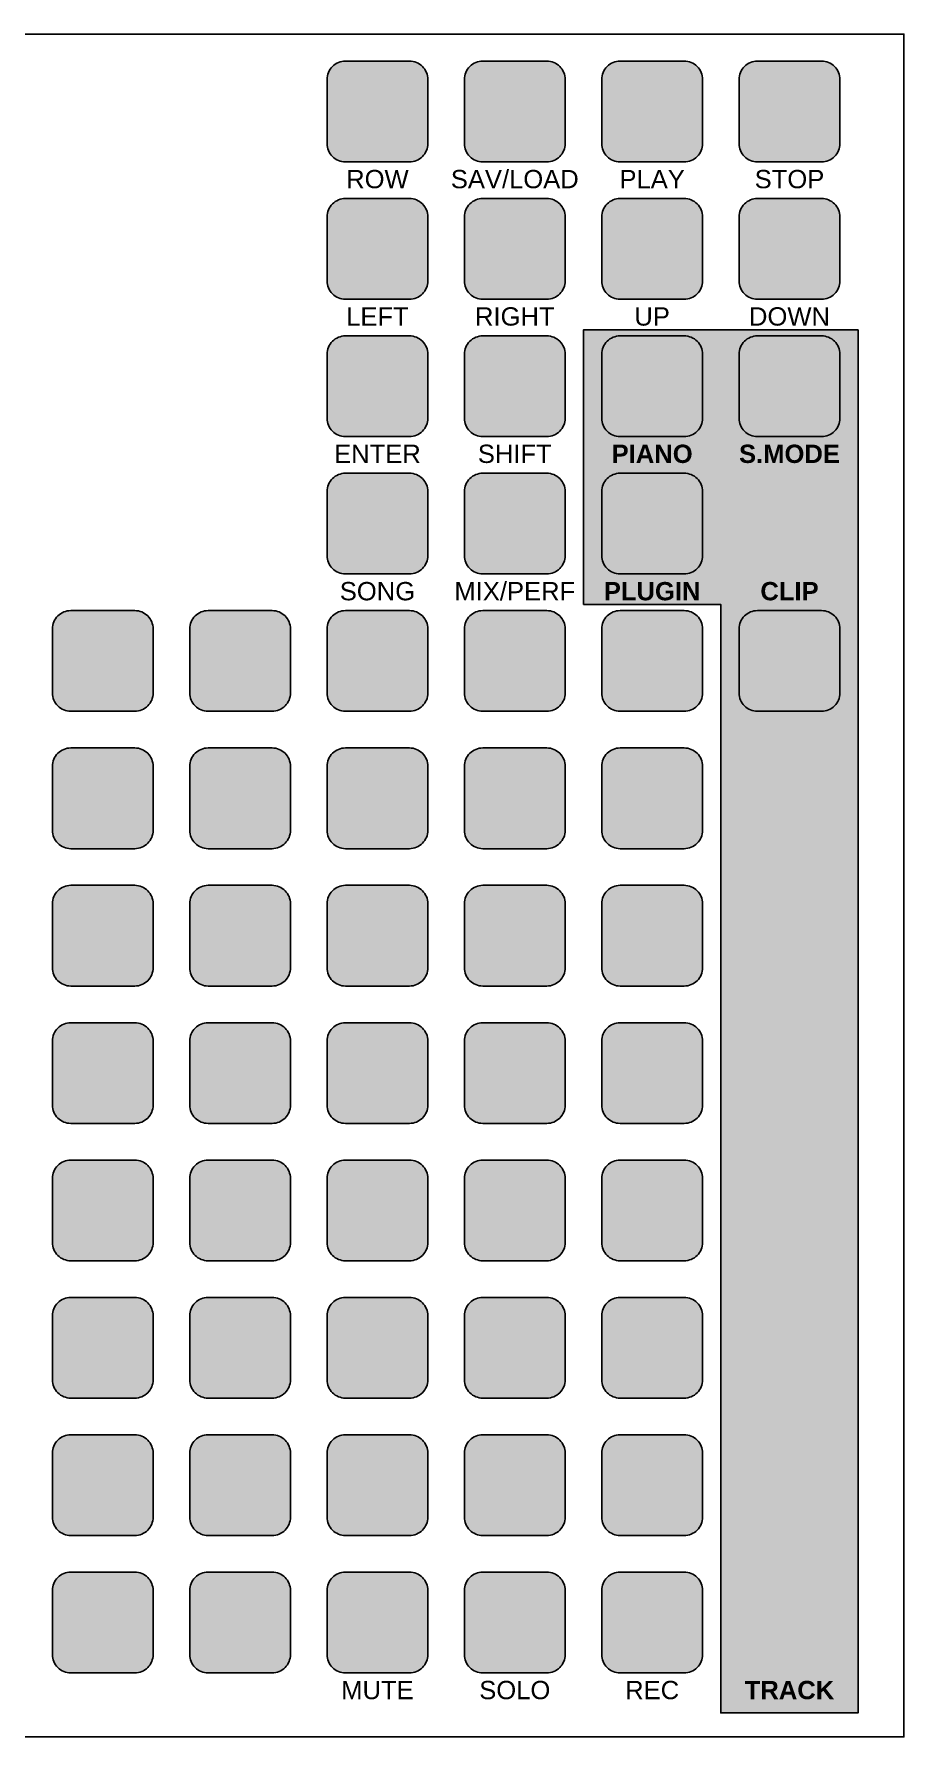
# Model space of a CAD drawing. Header units: millimetres. Extents: x -175 to 2286, y -1714 to 1134.
# Drawn here: x 509.4 to 604.4, y 948.3 to 1134.2 of the extents above; entities that cross this region are included whole.
import ezdxf

# ---------------------------------------------------------------- set-up
doc = ezdxf.new("R2010")
doc.units = ezdxf.units.MM
for name, color, linetype in [('maingrid', 7, 'Continuous'), ('panel', 7, 'Continuous'), ('schrift', 7, 'Continuous')]:
    doc.layers.add(name, color=color, linetype=linetype)
doc.styles.get("Standard").update_dxf_attribs({"font": 'arial.ttf'})
doc.styles.add('Stil1', font='arialbd.ttf')

msp = doc.modelspace()

# ---------------------------------------------------------------- hatches: boundary and pattern name
h = msp.add_hatch(color=40)
h.dxf.hatch_style = 1
h.paths.add_polyline_path([(552.411, 1129.281, 0.4142136), (550.411, 1131.281), (543.411, 1131.281, 0.4142136), (541.411, 1129.281), (541.411, 1122.281, 0.4142136), (543.411, 1120.281), (550.411, 1120.281, 0.4142136), (552.411, 1122.281)])
h = msp.add_hatch(color=1)
h.dxf.hatch_style = 1
h.paths.add_polyline_path([(567.411, 1129.281, 0.4142136), (565.411, 1131.281), (558.411, 1131.281, 0.4142136), (556.411, 1129.281), (556.411, 1122.281, 0.4142136), (558.411, 1120.281), (565.411, 1120.281, 0.4142136), (567.411, 1122.281)])
h = msp.add_hatch(color=92)
h.dxf.hatch_style = 1
h.paths.add_polyline_path([(582.411, 1129.281, 0.4142136), (580.411, 1131.281), (573.411, 1131.281, 0.4142136), (571.411, 1129.281), (571.411, 1122.281, 0.4142136), (573.411, 1120.281), (580.411, 1120.281, 0.4142136), (582.411, 1122.281)])
h = msp.add_hatch(color=90)
h.dxf.hatch_style = 1
h.paths.add_polyline_path([(597.411, 1129.281, 0.4142136), (595.411, 1131.281), (588.411, 1131.281, 0.4142136), (586.411, 1129.281), (586.411, 1122.281, 0.4142136), (588.411, 1120.281), (595.411, 1120.281, 0.4142136), (597.411, 1122.281)])
h = msp.add_hatch(color=253)
h.dxf.hatch_style = 1
h.paths.add_polyline_path([(552.411, 1114.281, 0.4142136), (550.411, 1116.281), (543.411, 1116.281, 0.4142136), (541.411, 1114.281), (541.411, 1107.281, 0.4142136), (543.411, 1105.281), (550.411, 1105.281, 0.4142136), (552.411, 1107.281)])
h = msp.add_hatch(color=253)
h.dxf.hatch_style = 1
h.paths.add_polyline_path([(567.411, 1114.281, 0.4142136), (565.411, 1116.281), (558.411, 1116.281, 0.4142136), (556.411, 1114.281), (556.411, 1107.281, 0.4142136), (558.411, 1105.281), (565.411, 1105.281, 0.4142136), (567.411, 1107.281)])
h = msp.add_hatch(color=253)
h.dxf.hatch_style = 1
h.paths.add_polyline_path([(582.411, 1114.281, 0.4142136), (580.411, 1116.281), (573.411, 1116.281, 0.4142136), (571.411, 1114.281), (571.411, 1107.281, 0.4142136), (573.411, 1105.281), (580.411, 1105.281, 0.4142136), (582.411, 1107.281)])
h = msp.add_hatch(color=253)
h.dxf.hatch_style = 1
h.paths.add_polyline_path([(597.411, 1114.281, 0.4142136), (595.411, 1116.281), (588.411, 1116.281, 0.4142136), (586.411, 1114.281), (586.411, 1107.281, 0.4142136), (588.411, 1105.281), (595.411, 1105.281, 0.4142136), (597.411, 1107.281)])
h = msp.add_hatch(color=253)
h.dxf.hatch_style = 1
h.paths.add_polyline_path([(552.411, 1099.281, 0.4142136), (550.411, 1101.281), (543.411, 1101.281, 0.4142136), (541.411, 1099.281), (541.411, 1092.281, 0.4142136), (543.411, 1090.281), (550.411, 1090.281, 0.4142136), (552.411, 1092.281)])
h = msp.add_hatch(color=253)
h.dxf.hatch_style = 1
h.paths.add_polyline_path([(567.411, 1099.281, 0.4142136), (565.411, 1101.281), (558.411, 1101.281, 0.4142136), (556.411, 1099.281), (556.411, 1092.281, 0.4142136), (558.411, 1090.281), (565.411, 1090.281, 0.4142136), (567.411, 1092.281)])
h = msp.add_hatch(color=254)
h.dxf.hatch_style = 1
h.paths.add_polyline_path([(569.411, 1101.924), (569.411, 1071.953), (584.411, 1071.953), (584.411, 950.906), (599.411, 950.906), (599.411, 1101.924)])
h.paths.add_polyline_path([(588.411, 1086.281), (595.411, 1086.281, -0.4142136), (597.411, 1084.281), (597.411, 1077.281, -0.4142136), (595.411, 1075.281), (588.411, 1075.281, -0.4142136), (586.411, 1077.281), (586.411, 1084.281, -0.4142136)], flags=16)
h.paths.add_polyline_path([(586.411, 1092.281), (586.411, 1099.281, -0.4142136), (588.411, 1101.281), (595.411, 1101.281, -0.4142136), (597.411, 1099.281), (597.411, 1092.281, -0.4142136), (595.411, 1090.281), (588.411, 1090.281, -0.4142136)], flags=16)
h.paths.add_polyline_path([(582.411, 1084.281), (582.411, 1077.281, -0.4142136), (580.411, 1075.281), (573.411, 1075.281, -0.4142136), (571.411, 1077.281), (571.411, 1084.281, -0.4142136), (573.411, 1086.281), (580.411, 1086.281, -0.4142136)], flags=16)
h.paths.add_polyline_path([(580.411, 1090.281), (573.411, 1090.281, -0.4142136), (571.411, 1092.281), (571.411, 1099.281, -0.4142136), (573.411, 1101.281), (580.411, 1101.281, -0.4142136), (582.411, 1099.281), (582.411, 1092.281, -0.4142136)], flags=16)
h.paths.add_polyline_path([(588.411, 1071.281), (595.411, 1071.281, -0.4142136), (597.411, 1069.281), (597.411, 1062.281, -0.4142136), (595.411, 1060.281), (588.411, 1060.281, -0.4142136), (586.411, 1062.281), (586.411, 1069.281, -0.4142136)], flags=16)
h.paths.add_polyline_path([(588.411, 1056.281), (595.411, 1056.281, -0.4142136), (597.411, 1054.281), (597.411, 1047.281, -0.4142136), (595.411, 1045.281), (588.411, 1045.281, -0.4142136), (586.411, 1047.281), (586.411, 1054.281, -0.4142136)], flags=16)
h.paths.add_polyline_path([(588.411, 1041.281), (595.411, 1041.281, -0.4142136), (597.411, 1039.281), (597.411, 1032.281, -0.4142136), (595.411, 1030.281), (588.411, 1030.281, -0.4142136), (586.411, 1032.281), (586.411, 1039.281, -0.4142136)], flags=16)
h.paths.add_polyline_path([(588.411, 1026.281), (595.411, 1026.281, -0.4142136), (597.411, 1024.281), (597.411, 1017.281, -0.4142136), (595.411, 1015.281), (588.411, 1015.281, -0.4142136), (586.411, 1017.281), (586.411, 1024.281, -0.4142136)], flags=16)
h.paths.add_polyline_path([(588.411, 1011.281), (595.411, 1011.281, -0.4142136), (597.411, 1009.281), (597.411, 1002.281, -0.4142136), (595.411, 1000.281), (588.411, 1000.281, -0.4142136), (586.411, 1002.281), (586.411, 1009.281, -0.4142136)], flags=16)
h.paths.add_polyline_path([(588.411, 996.281), (595.411, 996.281, -0.4142136), (597.411, 994.281), (597.411, 987.281, -0.4142136), (595.411, 985.281), (588.411, 985.281, -0.4142136), (586.411, 987.281), (586.411, 994.281, -0.4142136)], flags=16)
h.paths.add_polyline_path([(588.411, 981.281), (595.411, 981.281, -0.4142136), (597.411, 979.281), (597.411, 972.281, -0.4142136), (595.411, 970.281), (588.411, 970.281, -0.4142136), (586.411, 972.281), (586.411, 979.281, -0.4142136)], flags=16)
h.paths.add_polyline_path([(588.411, 966.281), (595.411, 966.281, -0.4142136), (597.411, 964.281), (597.411, 957.281, -0.4142136), (595.411, 955.281), (588.411, 955.281, -0.4142136), (586.411, 957.281), (586.411, 964.281, -0.4142136)], flags=16)
at = {"true_color": 0xa1a1a1}
h = msp.add_hatch(color=253, dxfattribs=at)
h.dxf.hatch_style = 1
h.paths.add_polyline_path([(582.411, 1099.281, 0.4142136), (580.411, 1101.281), (573.411, 1101.281, 0.4142136), (571.411, 1099.281), (571.411, 1092.281, 0.4142136), (573.411, 1090.281), (580.411, 1090.281, 0.4142136), (582.411, 1092.281)])
h = msp.add_hatch(color=253, dxfattribs=at)
h.dxf.hatch_style = 1
h.paths.add_polyline_path([(597.411, 1099.281, 0.4142136), (595.411, 1101.281), (588.411, 1101.281, 0.4142136), (586.411, 1099.281), (586.411, 1092.281, 0.4142136), (588.411, 1090.281), (595.411, 1090.281, 0.4142136), (597.411, 1092.281)])
at = {"true_color": 0xfffffe}
h = msp.add_hatch(color=7, dxfattribs=at)
h.dxf.hatch_style = 1
h.paths.add_polyline_path([(543.411, 1086.281, 0.4142136), (541.411, 1084.281), (541.411, 1077.281, 0.4142136), (543.411, 1075.281), (550.411, 1075.281, 0.4142136), (552.411, 1077.281), (552.411, 1084.281, 0.4142136), (550.411, 1086.281)])
h = msp.add_hatch(color=7, dxfattribs=at)
h.dxf.hatch_style = 1
h.paths.add_polyline_path([(567.411, 1084.281, 0.4142136), (565.411, 1086.281), (558.411, 1086.281, 0.4142136), (556.411, 1084.281), (556.411, 1077.281, 0.4142136), (558.411, 1075.281), (565.411, 1075.281, 0.4142136), (567.411, 1077.281)])
at = {"true_color": 0xa1a1a1}
h = msp.add_hatch(color=253, dxfattribs=at)
h.dxf.hatch_style = 1
h.paths.add_polyline_path([(582.411, 1084.281, 0.4142136), (580.411, 1086.281), (573.411, 1086.281, 0.4142136), (571.411, 1084.281), (571.411, 1077.281, 0.4142136), (573.411, 1075.281), (580.411, 1075.281, 0.4142136), (582.411, 1077.281)])
h = msp.add_hatch(color=253, dxfattribs=at)
h.dxf.hatch_style = 1
h.paths.add_polyline_path([(597.411, 1084.281, 0.4142136), (595.411, 1086.281), (588.411, 1086.281, 0.4142136), (586.411, 1084.281), (586.411, 1077.281, 0.4142136), (588.411, 1075.281), (595.411, 1075.281, 0.4142136), (597.411, 1077.281)])
h = msp.add_hatch(color=151)
h.dxf.hatch_style = 1
h.paths.add_polyline_path([(552.411, 1069.281, 0.4142136), (550.411, 1071.281), (543.411, 1071.281, 0.4142136), (541.411, 1069.281), (541.411, 1062.281, 0.4142136), (543.411, 1060.281), (550.411, 1060.281, 0.4142136), (552.411, 1062.281)])
h = msp.add_hatch(color=151)
h.dxf.hatch_style = 1
h.paths.add_polyline_path([(567.411, 1069.281, 0.4142136), (565.411, 1071.281), (558.411, 1071.281, 0.4142136), (556.411, 1069.281), (556.411, 1062.281, 0.4142136), (558.411, 1060.281), (565.411, 1060.281, 0.4142136), (567.411, 1062.281)])
h = msp.add_hatch(color=151)
h.dxf.hatch_style = 1
h.paths.add_polyline_path([(582.411, 1069.281, 0.4142136), (580.411, 1071.281), (573.411, 1071.281, 0.4142136), (571.411, 1069.281), (571.411, 1062.281, 0.4142136), (573.411, 1060.281), (580.411, 1060.281, 0.4142136), (582.411, 1062.281)])
h = msp.add_hatch(color=1)
h.dxf.hatch_style = 1
h.paths.add_polyline_path([(597.411, 1069.281, 0.4142136), (595.411, 1071.281), (588.411, 1071.281, 0.4142136), (586.411, 1069.281), (586.411, 1062.281, 0.4142136), (588.411, 1060.281), (595.411, 1060.281, 0.4142136), (597.411, 1062.281)])
h = msp.add_hatch(color=151)
h.dxf.hatch_style = 1
h.paths.add_polyline_path([(552.411, 1054.281, 0.4142136), (550.411, 1056.281), (543.411, 1056.281, 0.4142136), (541.411, 1054.281), (541.411, 1047.281, 0.4142136), (543.411, 1045.281), (550.411, 1045.281, 0.4142136), (552.411, 1047.281)])
h = msp.add_hatch(color=151)
h.dxf.hatch_style = 1
h.paths.add_polyline_path([(567.411, 1054.281, 0.4142136), (565.411, 1056.281), (558.411, 1056.281, 0.4142136), (556.411, 1054.281), (556.411, 1047.281, 0.4142136), (558.411, 1045.281), (565.411, 1045.281, 0.4142136), (567.411, 1047.281)])
h = msp.add_hatch(color=151)
h.dxf.hatch_style = 1
h.paths.add_polyline_path([(582.411, 1054.281, 0.4142136), (580.411, 1056.281), (573.411, 1056.281, 0.4142136), (571.411, 1054.281), (571.411, 1047.281, 0.4142136), (573.411, 1045.281), (580.411, 1045.281, 0.4142136), (582.411, 1047.281)])
h = msp.add_hatch(color=6)
h.dxf.hatch_style = 1
h.paths.add_polyline_path([(597.411, 1054.281, 0.4142136), (595.411, 1056.281), (588.411, 1056.281, 0.4142136), (586.411, 1054.281), (586.411, 1047.281, 0.4142136), (588.411, 1045.281), (595.411, 1045.281, 0.4142136), (597.411, 1047.281)])
h = msp.add_hatch(color=151)
h.dxf.hatch_style = 1
h.paths.add_polyline_path([(552.411, 1039.281, 0.4142136), (550.411, 1041.281), (543.411, 1041.281, 0.4142136), (541.411, 1039.281), (541.411, 1032.281, 0.4142136), (543.411, 1030.281), (550.411, 1030.281, 0.4142136), (552.411, 1032.281)])
h = msp.add_hatch(color=151)
h.dxf.hatch_style = 1
h.paths.add_polyline_path([(567.411, 1039.281, 0.4142136), (565.411, 1041.281), (558.411, 1041.281, 0.4142136), (556.411, 1039.281), (556.411, 1032.281, 0.4142136), (558.411, 1030.281), (565.411, 1030.281, 0.4142136), (567.411, 1032.281)])
h = msp.add_hatch(color=151)
h.dxf.hatch_style = 1
h.paths.add_polyline_path([(582.411, 1039.281, 0.4142136), (580.411, 1041.281), (573.411, 1041.281, 0.4142136), (571.411, 1039.281), (571.411, 1032.281, 0.4142136), (573.411, 1030.281), (580.411, 1030.281, 0.4142136), (582.411, 1032.281)])
h = msp.add_hatch(color=54)
h.dxf.hatch_style = 1
h.paths.add_polyline_path([(597.411, 1039.281, 0.4142136), (595.411, 1041.281), (588.411, 1041.281, 0.4142136), (586.411, 1039.281), (586.411, 1032.281, 0.4142136), (588.411, 1030.281), (595.411, 1030.281, 0.4142136), (597.411, 1032.281)])
h = msp.add_hatch(color=151)
h.dxf.hatch_style = 1
h.paths.add_polyline_path([(552.411, 1024.281, 0.4142136), (550.411, 1026.281), (543.411, 1026.281, 0.4142136), (541.411, 1024.281), (541.411, 1017.281, 0.4142136), (543.411, 1015.281), (550.411, 1015.281, 0.4142136), (552.411, 1017.281)])
h = msp.add_hatch(color=151)
h.dxf.hatch_style = 1
h.paths.add_polyline_path([(567.411, 1024.281, 0.4142136), (565.411, 1026.281), (558.411, 1026.281, 0.4142136), (556.411, 1024.281), (556.411, 1017.281, 0.4142136), (558.411, 1015.281), (565.411, 1015.281, 0.4142136), (567.411, 1017.281)])
h = msp.add_hatch(color=151)
h.dxf.hatch_style = 1
h.paths.add_polyline_path([(582.411, 1024.281, 0.4142136), (580.411, 1026.281), (573.411, 1026.281, 0.4142136), (571.411, 1024.281), (571.411, 1017.281, 0.4142136), (573.411, 1015.281), (580.411, 1015.281, 0.4142136), (582.411, 1017.281)])
h = msp.add_hatch(color=2)
h.dxf.hatch_style = 1
h.paths.add_polyline_path([(597.411, 1024.281, 0.4142136), (595.411, 1026.281), (588.411, 1026.281, 0.4142136), (586.411, 1024.281), (586.411, 1017.281, 0.4142136), (588.411, 1015.281), (595.411, 1015.281, 0.4142136), (597.411, 1017.281)])
h = msp.add_hatch(color=151)
h.dxf.hatch_style = 1
h.paths.add_polyline_path([(552.411, 1009.281, 0.4142136), (550.411, 1011.281), (543.411, 1011.281, 0.4142136), (541.411, 1009.281), (541.411, 1002.281, 0.4142136), (543.411, 1000.281), (550.411, 1000.281, 0.4142136), (552.411, 1002.281)])
h = msp.add_hatch(color=151)
h.dxf.hatch_style = 1
h.paths.add_polyline_path([(567.411, 1009.281, 0.4142136), (565.411, 1011.281), (558.411, 1011.281, 0.4142136), (556.411, 1009.281), (556.411, 1002.281, 0.4142136), (558.411, 1000.281), (565.411, 1000.281, 0.4142136), (567.411, 1002.281)])
h = msp.add_hatch(color=151)
h.dxf.hatch_style = 1
h.paths.add_polyline_path([(582.411, 1009.281, 0.4142136), (580.411, 1011.281), (573.411, 1011.281, 0.4142136), (571.411, 1009.281), (571.411, 1002.281, 0.4142136), (573.411, 1000.281), (580.411, 1000.281, 0.4142136), (582.411, 1002.281)])
h = msp.add_hatch(color=150)
h.dxf.hatch_style = 1
h.paths.add_polyline_path([(597.411, 1009.281, 0.4142136), (595.411, 1011.281), (588.411, 1011.281, 0.4142136), (586.411, 1009.281), (586.411, 1002.281, 0.4142136), (588.411, 1000.281), (595.411, 1000.281, 0.4142136), (597.411, 1002.281)])
h = msp.add_hatch(color=151)
h.dxf.hatch_style = 1
h.paths.add_polyline_path([(552.411, 994.281, 0.4142136), (550.411, 996.281), (543.411, 996.281, 0.4142136), (541.411, 994.281), (541.411, 987.281, 0.4142136), (543.411, 985.281), (550.411, 985.281, 0.4142136), (552.411, 987.281)])
h = msp.add_hatch(color=151)
h.dxf.hatch_style = 1
h.paths.add_polyline_path([(567.411, 994.281, 0.4142136), (565.411, 996.281), (558.411, 996.281, 0.4142136), (556.411, 994.281), (556.411, 987.281, 0.4142136), (558.411, 985.281), (565.411, 985.281, 0.4142136), (567.411, 987.281)])
h = msp.add_hatch(color=151)
h.dxf.hatch_style = 1
h.paths.add_polyline_path([(582.411, 994.281, 0.4142136), (580.411, 996.281), (573.411, 996.281, 0.4142136), (571.411, 994.281), (571.411, 987.281, 0.4142136), (573.411, 985.281), (580.411, 985.281, 0.4142136), (582.411, 987.281)])
h = msp.add_hatch(color=61)
h.dxf.hatch_style = 1
h.paths.add_polyline_path([(597.411, 994.281, 0.4142136), (595.411, 996.281), (588.411, 996.281, 0.4142136), (586.411, 994.281), (586.411, 987.281, 0.4142136), (588.411, 985.281), (595.411, 985.281, 0.4142136), (597.411, 987.281)])
h = msp.add_hatch(color=151)
h.dxf.hatch_style = 1
h.paths.add_polyline_path([(552.411, 979.281, 0.4142136), (550.411, 981.281), (543.411, 981.281, 0.4142136), (541.411, 979.281), (541.411, 972.281, 0.4142136), (543.411, 970.281), (550.411, 970.281, 0.4142136), (552.411, 972.281)])
h = msp.add_hatch(color=151)
h.dxf.hatch_style = 1
h.paths.add_polyline_path([(567.411, 979.281, 0.4142136), (565.411, 981.281), (558.411, 981.281, 0.4142136), (556.411, 979.281), (556.411, 972.281, 0.4142136), (558.411, 970.281), (565.411, 970.281, 0.4142136), (567.411, 972.281)])
h = msp.add_hatch(color=151)
h.dxf.hatch_style = 1
h.paths.add_polyline_path([(582.411, 979.281, 0.4142136), (580.411, 981.281), (573.411, 981.281, 0.4142136), (571.411, 979.281), (571.411, 972.281, 0.4142136), (573.411, 970.281), (580.411, 970.281, 0.4142136), (582.411, 972.281)])
h = msp.add_hatch(color=4)
h.dxf.hatch_style = 1
h.paths.add_polyline_path([(597.411, 979.281, 0.4142136), (595.411, 981.281), (588.411, 981.281, 0.4142136), (586.411, 979.281), (586.411, 972.281, 0.4142136), (588.411, 970.281), (595.411, 970.281, 0.4142136), (597.411, 972.281)])
h = msp.add_hatch(color=151)
h.dxf.hatch_style = 1
h.paths.add_polyline_path([(552.411, 964.281, 0.4142136), (550.411, 966.281), (543.411, 966.281, 0.4142136), (541.411, 964.281), (541.411, 957.281, 0.4142136), (543.411, 955.281), (550.411, 955.281, 0.4142136), (552.411, 957.281)])
h = msp.add_hatch(color=151)
h.dxf.hatch_style = 1
h.paths.add_polyline_path([(567.411, 964.281, 0.4142136), (565.411, 966.281), (558.411, 966.281, 0.4142136), (556.411, 964.281), (556.411, 957.281, 0.4142136), (558.411, 955.281), (565.411, 955.281, 0.4142136), (567.411, 957.281)])
h = msp.add_hatch(color=151)
h.dxf.hatch_style = 1
h.paths.add_polyline_path([(582.411, 964.281, 0.4142136), (580.411, 966.281), (573.411, 966.281, 0.4142136), (571.411, 964.281), (571.411, 957.281, 0.4142136), (573.411, 955.281), (580.411, 955.281, 0.4142136), (582.411, 957.281)])
h = msp.add_hatch(color=3)
h.dxf.hatch_style = 1
h.paths.add_polyline_path([(597.411, 964.281, 0.4142136), (595.411, 966.281), (588.411, 966.281, 0.4142136), (586.411, 964.281), (586.411, 957.281, 0.4142136), (588.411, 955.281), (595.411, 955.281, 0.4142136), (597.411, 957.281)])
at = {"layer": 'maingrid'}
h = msp.add_hatch(color=252, dxfattribs=at)
h.dxf.hatch_style = 1
h.paths.add_polyline_path([(522.411, 1069.281, 0.4142136), (520.411, 1071.281), (513.411, 1071.281, 0.4142136), (511.411, 1069.281), (511.411, 1062.281, 0.4142136), (513.411, 1060.281), (520.411, 1060.281, 0.4142136), (522.411, 1062.281)])
h = msp.add_hatch(color=252, dxfattribs=at)
h.dxf.hatch_style = 1
h.paths.add_polyline_path([(537.411, 1069.281, 0.4142136), (535.411, 1071.281), (528.411, 1071.281, 0.4142136), (526.411, 1069.281), (526.411, 1062.281, 0.4142136), (528.411, 1060.281), (535.411, 1060.281, 0.4142136), (537.411, 1062.281)])
h = msp.add_hatch(color=252, dxfattribs=at)
h.dxf.hatch_style = 1
h.paths.add_polyline_path([(522.411, 1054.281, 0.4142136), (520.411, 1056.281), (513.411, 1056.281, 0.4142136), (511.411, 1054.281), (511.411, 1047.281, 0.4142136), (513.411, 1045.281), (520.411, 1045.281, 0.4142136), (522.411, 1047.281)])
h = msp.add_hatch(color=252, dxfattribs=at)
h.dxf.hatch_style = 1
h.paths.add_polyline_path([(537.411, 1054.281, 0.4142136), (535.411, 1056.281), (528.411, 1056.281, 0.4142136), (526.411, 1054.281), (526.411, 1047.281, 0.4142136), (528.411, 1045.281), (535.411, 1045.281, 0.4142136), (537.411, 1047.281)])
h = msp.add_hatch(color=252, dxfattribs=at)
h.dxf.hatch_style = 1
h.paths.add_polyline_path([(522.411, 1039.281, 0.4142136), (520.411, 1041.281), (513.411, 1041.281, 0.4142136), (511.411, 1039.281), (511.411, 1032.281, 0.4142136), (513.411, 1030.281), (520.411, 1030.281, 0.4142136), (522.411, 1032.281)])
h = msp.add_hatch(color=252, dxfattribs=at)
h.dxf.hatch_style = 1
h.paths.add_polyline_path([(537.411, 1039.281, 0.4142136), (535.411, 1041.281), (528.411, 1041.281, 0.4142136), (526.411, 1039.281), (526.411, 1032.281, 0.4142136), (528.411, 1030.281), (535.411, 1030.281, 0.4142136), (537.411, 1032.281)])
h = msp.add_hatch(color=252, dxfattribs=at)
h.dxf.hatch_style = 1
h.paths.add_polyline_path([(522.411, 1024.281, 0.4142136), (520.411, 1026.281), (513.411, 1026.281, 0.4142136), (511.411, 1024.281), (511.411, 1017.281, 0.4142136), (513.411, 1015.281), (520.411, 1015.281, 0.4142136), (522.411, 1017.281)])
h = msp.add_hatch(color=252, dxfattribs=at)
h.dxf.hatch_style = 1
h.paths.add_polyline_path([(537.411, 1024.281, 0.4142136), (535.411, 1026.281), (528.411, 1026.281, 0.4142136), (526.411, 1024.281), (526.411, 1017.281, 0.4142136), (528.411, 1015.281), (535.411, 1015.281, 0.4142136), (537.411, 1017.281)])
h = msp.add_hatch(color=252, dxfattribs=at)
h.dxf.hatch_style = 1
h.paths.add_polyline_path([(522.411, 1009.281, 0.4142136), (520.411, 1011.281), (513.411, 1011.281, 0.4142136), (511.411, 1009.281), (511.411, 1002.281, 0.4142136), (513.411, 1000.281), (520.411, 1000.281, 0.4142136), (522.411, 1002.281)])
h = msp.add_hatch(color=252, dxfattribs=at)
h.dxf.hatch_style = 1
h.paths.add_polyline_path([(537.411, 1009.281, 0.4142136), (535.411, 1011.281), (528.411, 1011.281, 0.4142136), (526.411, 1009.281), (526.411, 1002.281, 0.4142136), (528.411, 1000.281), (535.411, 1000.281, 0.4142136), (537.411, 1002.281)])
h = msp.add_hatch(color=252, dxfattribs=at)
h.dxf.hatch_style = 1
h.paths.add_polyline_path([(522.411, 994.281, 0.4142136), (520.411, 996.281), (513.411, 996.281, 0.4142136), (511.411, 994.281), (511.411, 987.281, 0.4142136), (513.411, 985.281), (520.411, 985.281, 0.4142136), (522.411, 987.281)])
h = msp.add_hatch(color=252, dxfattribs=at)
h.dxf.hatch_style = 1
h.paths.add_polyline_path([(537.411, 994.281, 0.4142136), (535.411, 996.281), (528.411, 996.281, 0.4142136), (526.411, 994.281), (526.411, 987.281, 0.4142136), (528.411, 985.281), (535.411, 985.281, 0.4142136), (537.411, 987.281)])
h = msp.add_hatch(color=252, dxfattribs=at)
h.dxf.hatch_style = 1
h.paths.add_polyline_path([(522.411, 979.281, 0.4142136), (520.411, 981.281), (513.411, 981.281, 0.4142136), (511.411, 979.281), (511.411, 972.281, 0.4142136), (513.411, 970.281), (520.411, 970.281, 0.4142136), (522.411, 972.281)])
h = msp.add_hatch(color=252, dxfattribs=at)
h.dxf.hatch_style = 1
h.paths.add_polyline_path([(537.411, 979.281, 0.4142136), (535.411, 981.281), (528.411, 981.281, 0.4142136), (526.411, 979.281), (526.411, 972.281, 0.4142136), (528.411, 970.281), (535.411, 970.281, 0.4142136), (537.411, 972.281)])
h = msp.add_hatch(color=252, dxfattribs=at)
h.dxf.hatch_style = 1
h.paths.add_polyline_path([(522.411, 964.281, 0.4142136), (520.411, 966.281), (513.411, 966.281, 0.4142136), (511.411, 964.281), (511.411, 957.281, 0.4142136), (513.411, 955.281), (520.411, 955.281, 0.4142136), (522.411, 957.281)])
h = msp.add_hatch(color=252, dxfattribs=at)
h.dxf.hatch_style = 1
h.paths.add_polyline_path([(537.411, 964.281, 0.4142136), (535.411, 966.281), (528.411, 966.281, 0.4142136), (526.411, 964.281), (526.411, 957.281, 0.4142136), (528.411, 955.281), (535.411, 955.281, 0.4142136), (537.411, 957.281)])

# ---------------------------------------------------------------- linework, layer by layer
for points in [[(294.411, 1134.241), (604.411, 1134.241), (604.411, 948.281), (294.411, 948.281)], [(569.411, 1071.953), (584.411, 1071.953), (584.411, 950.906), (599.411, 950.906), (599.411, 1101.924), (569.411, 1101.924)]]:
    msp.add_lwpolyline(points, close=True)
at = {"layer": 'panel'}
for points in [[(543.411, 1120.281), (550.411, 1120.281, 0.4142136), (552.411, 1122.281), (552.411, 1129.281, 0.4142136), (550.411, 1131.281), (543.411, 1131.281, 0.4142136), (541.411, 1129.281), (541.411, 1122.281, 0.4142136)], [(558.411, 1120.281), (565.411, 1120.281, 0.4142136), (567.411, 1122.281), (567.411, 1129.281, 0.4142136), (565.411, 1131.281), (558.411, 1131.281, 0.4142136), (556.411, 1129.281), (556.411, 1122.281, 0.4142136)], [(573.411, 1120.281), (580.411, 1120.281, 0.4142136), (582.411, 1122.281), (582.411, 1129.281, 0.4142136), (580.411, 1131.281), (573.411, 1131.281, 0.4142136), (571.411, 1129.281), (571.411, 1122.281, 0.4142136)], [(588.411, 1120.281), (595.411, 1120.281, 0.4142136), (597.411, 1122.281), (597.411, 1129.281, 0.4142136), (595.411, 1131.281), (588.411, 1131.281, 0.4142136), (586.411, 1129.281), (586.411, 1122.281, 0.4142136)], [(543.411, 1105.281), (550.411, 1105.281, 0.4142136), (552.411, 1107.281), (552.411, 1114.281, 0.4142136), (550.411, 1116.281), (543.411, 1116.281, 0.4142136), (541.411, 1114.281), (541.411, 1107.281, 0.4142136)], [(558.411, 1105.281), (565.411, 1105.281, 0.4142136), (567.411, 1107.281), (567.411, 1114.281, 0.4142136), (565.411, 1116.281), (558.411, 1116.281, 0.4142136), (556.411, 1114.281), (556.411, 1107.281, 0.4142136)], [(573.411, 1105.281), (580.411, 1105.281, 0.4142136), (582.411, 1107.281), (582.411, 1114.281, 0.4142136), (580.411, 1116.281), (573.411, 1116.281, 0.4142136), (571.411, 1114.281), (571.411, 1107.281, 0.4142136)], [(588.411, 1105.281), (595.411, 1105.281, 0.4142136), (597.411, 1107.281), (597.411, 1114.281, 0.4142136), (595.411, 1116.281), (588.411, 1116.281, 0.4142136), (586.411, 1114.281), (586.411, 1107.281, 0.4142136)], [(543.411, 1090.281), (550.411, 1090.281, 0.4142136), (552.411, 1092.281), (552.411, 1099.281, 0.4142136), (550.411, 1101.281), (543.411, 1101.281, 0.4142136), (541.411, 1099.281), (541.411, 1092.281, 0.4142136)], [(558.411, 1090.281), (565.411, 1090.281, 0.4142136), (567.411, 1092.281), (567.411, 1099.281, 0.4142136), (565.411, 1101.281), (558.411, 1101.281, 0.4142136), (556.411, 1099.281), (556.411, 1092.281, 0.4142136)], [(573.411, 1090.281), (580.411, 1090.281, 0.4142136), (582.411, 1092.281), (582.411, 1099.281, 0.4142136), (580.411, 1101.281), (573.411, 1101.281, 0.4142136), (571.411, 1099.281), (571.411, 1092.281, 0.4142136)], [(588.411, 1090.281), (595.411, 1090.281, 0.4142136), (597.411, 1092.281), (597.411, 1099.281, 0.4142136), (595.411, 1101.281), (588.411, 1101.281, 0.4142136), (586.411, 1099.281), (586.411, 1092.281, 0.4142136)], [(543.411, 1075.281), (550.411, 1075.281, 0.4142136), (552.411, 1077.281), (552.411, 1084.281, 0.4142136), (550.411, 1086.281), (543.411, 1086.281, 0.4142136), (541.411, 1084.281), (541.411, 1077.281, 0.4142136)], [(558.411, 1075.281), (565.411, 1075.281, 0.4142136), (567.411, 1077.281), (567.411, 1084.281, 0.4142136), (565.411, 1086.281), (558.411, 1086.281, 0.4142136), (556.411, 1084.281), (556.411, 1077.281, 0.4142136)], [(573.411, 1075.281), (580.411, 1075.281, 0.4142136), (582.411, 1077.281), (582.411, 1084.281, 0.4142136), (580.411, 1086.281), (573.411, 1086.281, 0.4142136), (571.411, 1084.281), (571.411, 1077.281, 0.4142136)], [(513.411, 1060.281), (520.411, 1060.281, 0.4142136), (522.411, 1062.281), (522.411, 1069.281, 0.4142136), (520.411, 1071.281), (513.411, 1071.281, 0.4142136), (511.411, 1069.281), (511.411, 1062.281, 0.4142136)], [(528.411, 1060.281), (535.411, 1060.281, 0.4142136), (537.411, 1062.281), (537.411, 1069.281, 0.4142136), (535.411, 1071.281), (528.411, 1071.281, 0.4142136), (526.411, 1069.281), (526.411, 1062.281, 0.4142136)], [(543.411, 1060.281), (550.411, 1060.281, 0.4142136), (552.411, 1062.281), (552.411, 1069.281, 0.4142136), (550.411, 1071.281), (543.411, 1071.281, 0.4142136), (541.411, 1069.281), (541.411, 1062.281, 0.4142136)], [(558.411, 1060.281), (565.411, 1060.281, 0.4142136), (567.411, 1062.281), (567.411, 1069.281, 0.4142136), (565.411, 1071.281), (558.411, 1071.281, 0.4142136), (556.411, 1069.281), (556.411, 1062.281, 0.4142136)], [(573.411, 1060.281), (580.411, 1060.281, 0.4142136), (582.411, 1062.281), (582.411, 1069.281, 0.4142136), (580.411, 1071.281), (573.411, 1071.281, 0.4142136), (571.411, 1069.281), (571.411, 1062.281, 0.4142136)], [(588.411, 1060.281), (595.411, 1060.281, 0.4142136), (597.411, 1062.281), (597.411, 1069.281, 0.4142136), (595.411, 1071.281), (588.411, 1071.281, 0.4142136), (586.411, 1069.281), (586.411, 1062.281, 0.4142136)], [(513.411, 1045.281), (520.411, 1045.281, 0.4142136), (522.411, 1047.281), (522.411, 1054.281, 0.4142136), (520.411, 1056.281), (513.411, 1056.281, 0.4142136), (511.411, 1054.281), (511.411, 1047.281, 0.4142136)], [(528.411, 1045.281), (535.411, 1045.281, 0.4142136), (537.411, 1047.281), (537.411, 1054.281, 0.4142136), (535.411, 1056.281), (528.411, 1056.281, 0.4142136), (526.411, 1054.281), (526.411, 1047.281, 0.4142136)], [(543.411, 1045.281), (550.411, 1045.281, 0.4142136), (552.411, 1047.281), (552.411, 1054.281, 0.4142136), (550.411, 1056.281), (543.411, 1056.281, 0.4142136), (541.411, 1054.281), (541.411, 1047.281, 0.4142136)], [(558.411, 1045.281), (565.411, 1045.281, 0.4142136), (567.411, 1047.281), (567.411, 1054.281, 0.4142136), (565.411, 1056.281), (558.411, 1056.281, 0.4142136), (556.411, 1054.281), (556.411, 1047.281, 0.4142136)], [(573.411, 1045.281), (580.411, 1045.281, 0.4142136), (582.411, 1047.281), (582.411, 1054.281, 0.4142136), (580.411, 1056.281), (573.411, 1056.281, 0.4142136), (571.411, 1054.281), (571.411, 1047.281, 0.4142136)], [(513.411, 1030.281), (520.411, 1030.281, 0.4142136), (522.411, 1032.281), (522.411, 1039.281, 0.4142136), (520.411, 1041.281), (513.411, 1041.281, 0.4142136), (511.411, 1039.281), (511.411, 1032.281, 0.4142136)], [(528.411, 1030.281), (535.411, 1030.281, 0.4142136), (537.411, 1032.281), (537.411, 1039.281, 0.4142136), (535.411, 1041.281), (528.411, 1041.281, 0.4142136), (526.411, 1039.281), (526.411, 1032.281, 0.4142136)], [(543.411, 1030.281), (550.411, 1030.281, 0.4142136), (552.411, 1032.281), (552.411, 1039.281, 0.4142136), (550.411, 1041.281), (543.411, 1041.281, 0.4142136), (541.411, 1039.281), (541.411, 1032.281, 0.4142136)], [(558.411, 1030.281), (565.411, 1030.281, 0.4142136), (567.411, 1032.281), (567.411, 1039.281, 0.4142136), (565.411, 1041.281), (558.411, 1041.281, 0.4142136), (556.411, 1039.281), (556.411, 1032.281, 0.4142136)], [(573.411, 1030.281), (580.411, 1030.281, 0.4142136), (582.411, 1032.281), (582.411, 1039.281, 0.4142136), (580.411, 1041.281), (573.411, 1041.281, 0.4142136), (571.411, 1039.281), (571.411, 1032.281, 0.4142136)], [(513.411, 1015.281), (520.411, 1015.281, 0.4142136), (522.411, 1017.281), (522.411, 1024.281, 0.4142136), (520.411, 1026.281), (513.411, 1026.281, 0.4142136), (511.411, 1024.281), (511.411, 1017.281, 0.4142136)], [(528.411, 1015.281), (535.411, 1015.281, 0.4142136), (537.411, 1017.281), (537.411, 1024.281, 0.4142136), (535.411, 1026.281), (528.411, 1026.281, 0.4142136), (526.411, 1024.281), (526.411, 1017.281, 0.4142136)], [(543.411, 1015.281), (550.411, 1015.281, 0.4142136), (552.411, 1017.281), (552.411, 1024.281, 0.4142136), (550.411, 1026.281), (543.411, 1026.281, 0.4142136), (541.411, 1024.281), (541.411, 1017.281, 0.4142136)], [(558.411, 1015.281), (565.411, 1015.281, 0.4142136), (567.411, 1017.281), (567.411, 1024.281, 0.4142136), (565.411, 1026.281), (558.411, 1026.281, 0.4142136), (556.411, 1024.281), (556.411, 1017.281, 0.4142136)], [(573.411, 1015.281), (580.411, 1015.281, 0.4142136), (582.411, 1017.281), (582.411, 1024.281, 0.4142136), (580.411, 1026.281), (573.411, 1026.281, 0.4142136), (571.411, 1024.281), (571.411, 1017.281, 0.4142136)], [(513.411, 1000.281), (520.411, 1000.281, 0.4142136), (522.411, 1002.281), (522.411, 1009.281, 0.4142136), (520.411, 1011.281), (513.411, 1011.281, 0.4142136), (511.411, 1009.281), (511.411, 1002.281, 0.4142136)], [(528.411, 1000.281), (535.411, 1000.281, 0.4142136), (537.411, 1002.281), (537.411, 1009.281, 0.4142136), (535.411, 1011.281), (528.411, 1011.281, 0.4142136), (526.411, 1009.281), (526.411, 1002.281, 0.4142136)], [(543.411, 1000.281), (550.411, 1000.281, 0.4142136), (552.411, 1002.281), (552.411, 1009.281, 0.4142136), (550.411, 1011.281), (543.411, 1011.281, 0.4142136), (541.411, 1009.281), (541.411, 1002.281, 0.4142136)], [(558.411, 1000.281), (565.411, 1000.281, 0.4142136), (567.411, 1002.281), (567.411, 1009.281, 0.4142136), (565.411, 1011.281), (558.411, 1011.281, 0.4142136), (556.411, 1009.281), (556.411, 1002.281, 0.4142136)], [(573.411, 1000.281), (580.411, 1000.281, 0.4142136), (582.411, 1002.281), (582.411, 1009.281, 0.4142136), (580.411, 1011.281), (573.411, 1011.281, 0.4142136), (571.411, 1009.281), (571.411, 1002.281, 0.4142136)], [(513.411, 985.281), (520.411, 985.281, 0.4142136), (522.411, 987.281), (522.411, 994.281, 0.4142136), (520.411, 996.281), (513.411, 996.281, 0.4142136), (511.411, 994.281), (511.411, 987.281, 0.4142136)], [(528.411, 985.281), (535.411, 985.281, 0.4142136), (537.411, 987.281), (537.411, 994.281, 0.4142136), (535.411, 996.281), (528.411, 996.281, 0.4142136), (526.411, 994.281), (526.411, 987.281, 0.4142136)], [(543.411, 985.281), (550.411, 985.281, 0.4142136), (552.411, 987.281), (552.411, 994.281, 0.4142136), (550.411, 996.281), (543.411, 996.281, 0.4142136), (541.411, 994.281), (541.411, 987.281, 0.4142136)], [(558.411, 985.281), (565.411, 985.281, 0.4142136), (567.411, 987.281), (567.411, 994.281, 0.4142136), (565.411, 996.281), (558.411, 996.281, 0.4142136), (556.411, 994.281), (556.411, 987.281, 0.4142136)], [(573.411, 985.281), (580.411, 985.281, 0.4142136), (582.411, 987.281), (582.411, 994.281, 0.4142136), (580.411, 996.281), (573.411, 996.281, 0.4142136), (571.411, 994.281), (571.411, 987.281, 0.4142136)], [(513.411, 970.281), (520.411, 970.281, 0.4142136), (522.411, 972.281), (522.411, 979.281, 0.4142136), (520.411, 981.281), (513.411, 981.281, 0.4142136), (511.411, 979.281), (511.411, 972.281, 0.4142136)], [(528.411, 970.281), (535.411, 970.281, 0.4142136), (537.411, 972.281), (537.411, 979.281, 0.4142136), (535.411, 981.281), (528.411, 981.281, 0.4142136), (526.411, 979.281), (526.411, 972.281, 0.4142136)], [(543.411, 970.281), (550.411, 970.281, 0.4142136), (552.411, 972.281), (552.411, 979.281, 0.4142136), (550.411, 981.281), (543.411, 981.281, 0.4142136), (541.411, 979.281), (541.411, 972.281, 0.4142136)], [(558.411, 970.281), (565.411, 970.281, 0.4142136), (567.411, 972.281), (567.411, 979.281, 0.4142136), (565.411, 981.281), (558.411, 981.281, 0.4142136), (556.411, 979.281), (556.411, 972.281, 0.4142136)], [(573.411, 970.281), (580.411, 970.281, 0.4142136), (582.411, 972.281), (582.411, 979.281, 0.4142136), (580.411, 981.281), (573.411, 981.281, 0.4142136), (571.411, 979.281), (571.411, 972.281, 0.4142136)], [(513.411, 955.281), (520.411, 955.281, 0.4142136), (522.411, 957.281), (522.411, 964.281, 0.4142136), (520.411, 966.281), (513.411, 966.281, 0.4142136), (511.411, 964.281), (511.411, 957.281, 0.4142136)], [(528.411, 955.281), (535.411, 955.281, 0.4142136), (537.411, 957.281), (537.411, 964.281, 0.4142136), (535.411, 966.281), (528.411, 966.281, 0.4142136), (526.411, 964.281), (526.411, 957.281, 0.4142136)], [(543.411, 955.281), (550.411, 955.281, 0.4142136), (552.411, 957.281), (552.411, 964.281, 0.4142136), (550.411, 966.281), (543.411, 966.281, 0.4142136), (541.411, 964.281), (541.411, 957.281, 0.4142136)], [(558.411, 955.281), (565.411, 955.281, 0.4142136), (567.411, 957.281), (567.411, 964.281, 0.4142136), (565.411, 966.281), (558.411, 966.281, 0.4142136), (556.411, 964.281), (556.411, 957.281, 0.4142136)], [(573.411, 955.281), (580.411, 955.281, 0.4142136), (582.411, 957.281), (582.411, 964.281, 0.4142136), (580.411, 966.281), (573.411, 966.281, 0.4142136), (571.411, 964.281), (571.411, 957.281, 0.4142136)]]:
    msp.add_lwpolyline(points, format="xyb", close=True, dxfattribs=at)
at = {"layer": 'panel', "color": 1}
for points, const_width in [([(588.411, 1075.281), (595.411, 1075.281, 0.4142136), (597.411, 1077.281), (597.411, 1084.281, 0.4142136), (595.411, 1086.281), (588.411, 1086.281, 0.4142136), (586.411, 1084.281), (586.411, 1077.281, 0.4142136)], 2), ([(588.411, 1045.281), (595.411, 1045.281, 0.4142136), (597.411, 1047.281), (597.411, 1054.281, 0.4142136), (595.411, 1056.281), (588.411, 1056.281, 0.4142136), (586.411, 1054.281), (586.411, 1047.281, 0.4142136)], 1), ([(588.411, 1030.281), (595.411, 1030.281, 0.4142136), (597.411, 1032.281), (597.411, 1039.281, 0.4142136), (595.411, 1041.281), (588.411, 1041.281, 0.4142136), (586.411, 1039.281), (586.411, 1032.281, 0.4142136)], 1), ([(588.411, 1015.281), (595.411, 1015.281, 0.4142136), (597.411, 1017.281), (597.411, 1024.281, 0.4142136), (595.411, 1026.281), (588.411, 1026.281, 0.4142136), (586.411, 1024.281), (586.411, 1017.281, 0.4142136)], 1), ([(588.411, 1000.281), (595.411, 1000.281, 0.4142136), (597.411, 1002.281), (597.411, 1009.281, 0.4142136), (595.411, 1011.281), (588.411, 1011.281, 0.4142136), (586.411, 1009.281), (586.411, 1002.281, 0.4142136)], 1), ([(588.411, 985.281), (595.411, 985.281, 0.4142136), (597.411, 987.281), (597.411, 994.281, 0.4142136), (595.411, 996.281), (588.411, 996.281, 0.4142136), (586.411, 994.281), (586.411, 987.281, 0.4142136)], 1), ([(588.411, 970.281), (595.411, 970.281, 0.4142136), (597.411, 972.281), (597.411, 979.281, 0.4142136), (595.411, 981.281), (588.411, 981.281, 0.4142136), (586.411, 979.281), (586.411, 972.281, 0.4142136)], 1), ([(588.411, 955.281), (595.411, 955.281, 0.4142136), (597.411, 957.281), (597.411, 964.281, 0.4142136), (595.411, 966.281), (588.411, 966.281, 0.4142136), (586.411, 964.281), (586.411, 957.281, 0.4142136)], 1)]:
    msp.add_lwpolyline(points, format="xyb", close=True, dxfattribs=dict(at, const_width=const_width))

# ---------------------------------------------------------------- texts
at = {"layer": 'schrift', "char_height": 2, "attachment_point": 2}
for s, insert in [('SAV/LOAD', (561.911, 1119.404)), ('ROW', (546.911, 1119.404)), ('PLAY', (576.911, 1119.404)), ('STOP', (591.911, 1119.404)), ('LEFT', (546.911, 1104.404)), ('RIGHT', (561.911, 1104.404)), ('UP', (576.911, 1104.404)), ('DOWN', (591.911, 1104.404)), ('ENTER', (546.911, 1089.404)), ('SHIFT', (561.911, 1089.404)), ('SONG', (546.911, 1074.404)), ('MIX/PERF', (561.911, 1074.404)), ('MUTE', (546.911, 954.404)), ('SOLO', (561.911, 954.404)), ('REC', (576.911, 954.404))]:
    msp.add_mtext_dynamic_manual_height_columns(s, width=27.57727, gutter_width=12.5, heights=[0], dxfattribs=dict(at, insert=insert))
at = {"layer": 'schrift', "char_height": 2, "attachment_point": 2, "style": 'Stil1'}
for s, insert in [('PIANO', (576.911, 1089.404)), ('S.MODE', (591.911, 1089.404)), ('PLUGIN', (576.911, 1074.404)), ('CLIP', (591.911, 1074.404)), ('TRACK', (591.911, 954.404))]:
    msp.add_mtext_dynamic_manual_height_columns(s, width=27.57727, gutter_width=12.5, heights=[0], dxfattribs=dict(at, insert=insert))

doc.saveas('drawing.dxf')
